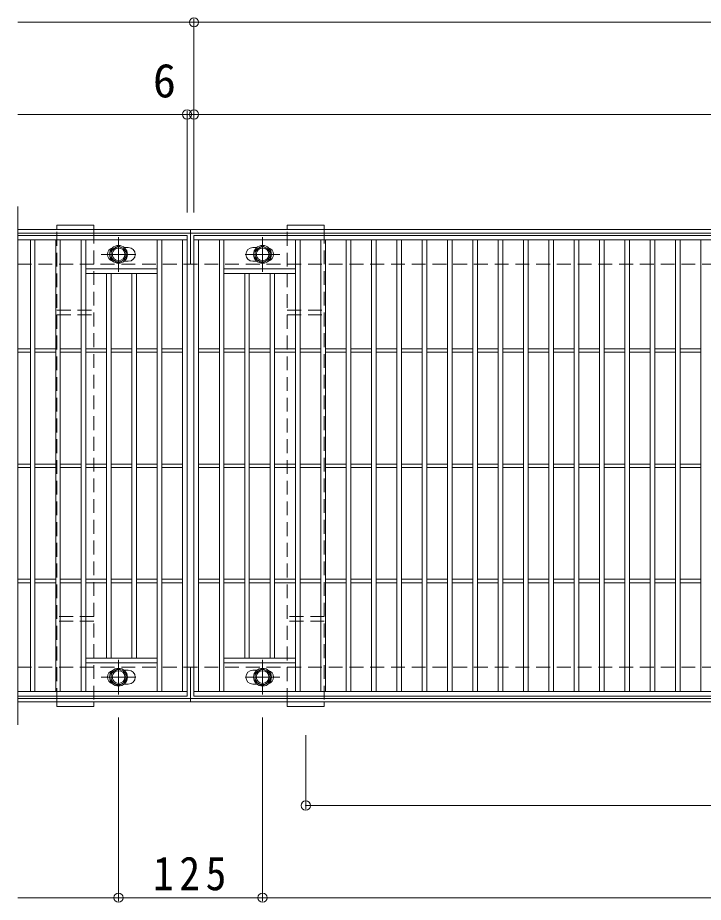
# Model space of a CAD drawing. Units: millimetres on the paper, enlarged 2 times, with parts at other scales. Extents: x -441 to 457, y -392 to 305.
# Drawn here: x -119 to 0, y 145 to 298.6 of the extents above; entities that cross this region are included whole.
import ezdxf
from ezdxf.enums import TextEntityAlignment as Align

# ---------------------------------------------------------------- set-up
doc = ezdxf.new("R2010")
doc.units = ezdxf.units.MM
doc.header["$LTSCALE"] = 2
doc.header["$PDMODE"] = 32
doc.header["$PDSIZE"] = 1.6
doc.linetypes.add('CHAIN1', pattern=[8, 5, -1, 1, -1])
doc.linetypes.add('DASHED1', pattern=[1.8, 1.2, -0.6])
for name, color, linetype, lineweight in [('C-1_躯体', 2, 'Continuous', 9), ('C-2_仕上', 3, 'Continuous', 9), ('C-4_文字', 7, 'Continuous', 9), ('C-8_ハッチ', 3, 'DASHED1', 9), ('C-B_衛生陶器', 2, 'Continuous', 9)]:
    doc.layers.add(name, color=color, linetype=linetype, lineweight=lineweight)
doc.styles.add('ＭＳ ゴシック', font='')
doc.styles.get('ＭＳ ゴシック').set_extended_font_data('MS Gothic')

msp = doc.modelspace()

# ---------------------------------------------------------------- linework, layer by layer
at = {"layer": 'C-1_躯体'}
for p, q in [((-119.021, 261.786), (140.979, 261.786)), ((-119.021, 261.186), (140.979, 261.186)), ((-89.021, 255.786), (-89.021, 261.786)), ((-89.021, 179.786), (-89.021, 185.786)), ((-119.021, 180.386), (140.979, 180.386)), ((-119.021, 179.786), (140.979, 179.786))]:
    msp.add_line(p, q, dxfattribs=at)
at = {"layer": 'C-1_躯体', "linetype": 'DASHED1'}
for p, q in [((-119.021, 255.786), (140.979, 255.786)), ((-119.021, 185.786), (140.979, 185.786))]:
    msp.add_line(p, q, dxfattribs=at)
at = {"layer": 'C-2_仕上'}
for p, q in [((-119.021, 265.786), (-119.021, 175.786)), ((-119.021, 260.786), (-89.621, 260.786)), ((-119.021, 259.986), (-89.621, 259.986)), ((-116.821, 181.586), (-116.821, 259.986)), ((-116.021, 181.586), (-116.021, 259.986)), ((-112.421, 181.586), (-112.421, 259.986)), ((-111.621, 181.586), (-111.621, 259.986)), ((-108.021, 181.586), (-108.021, 259.986)), ((-107.221, 181.586), (-107.221, 259.986)), ((-94.821, 181.586), (-94.821, 259.986)), ((-94.021, 181.586), (-94.021, 259.986)), ((-90.421, 259.986), (-90.421, 181.586)), ((-89.621, 180.786), (-89.621, 260.786)), ((-88.421, 260.786), (110.379, 260.786)), ((-88.421, 180.786), (-88.421, 260.786)), ((-88.421, 259.986), (110.379, 259.986)), ((-87.621, 181.586), (-87.621, 259.986)), ((-84.021, 181.586), (-84.021, 259.986)), ((-83.221, 181.586), (-83.221, 259.986)), ((-70.821, 181.586), (-70.821, 259.986)), ((-70.021, 181.586), (-70.021, 259.986)), ((-66.421, 181.586), (-66.421, 259.986)), ((-65.621, 181.586), (-65.621, 259.986)), ((-62.021, 181.586), (-62.021, 259.986)), ((-61.221, 181.586), (-61.221, 259.986)), ((-57.621, 181.586), (-57.621, 259.986)), ((-56.821, 181.586), (-56.821, 259.986)), ((-53.221, 181.586), (-53.221, 259.986)), ((-52.421, 181.586), (-52.421, 259.986)), ((-48.821, 181.586), (-48.821, 259.986)), ((-48.021, 181.586), (-48.021, 259.986)), ((-44.421, 181.586), (-44.421, 259.986)), ((-43.621, 181.586), (-43.621, 259.986)), ((-40.021, 181.586), (-40.021, 259.986)), ((-39.221, 181.586), (-39.221, 259.986)), ((-35.621, 181.586), (-35.621, 259.986)), ((-34.821, 181.586), (-34.821, 259.986)), ((-31.221, 181.586), (-31.221, 259.986)), ((-30.421, 181.586), (-30.421, 259.986)), ((-26.821, 181.586), (-26.821, 259.986)), ((-26.021, 181.586), (-26.021, 259.986)), ((-22.421, 181.586), (-22.421, 259.986)), ((-21.621, 181.586), (-21.621, 259.986)), ((-18.021, 181.586), (-18.021, 259.986)), ((-17.221, 181.586), (-17.221, 259.986)), ((-13.621, 181.586), (-13.621, 259.986)), ((-12.821, 181.586), (-12.821, 259.986)), ((-9.221, 181.586), (-9.221, 259.986)), ((-8.421, 181.586), (-8.421, 259.986)), ((-4.821, 181.586), (-4.821, 259.986)), ((-4.021, 181.586), (-4.021, 259.986)), ((-0.421, 181.586), (-0.421, 259.986)), ((-99.821, 258.686), (-100.54, 258.686)), ((-78.221, 258.686), (-77.502, 258.686)), ((-94.821, 254.986), (-107.221, 254.986)), ((-100.54, 256.286), (-99.821, 256.286)), ((-83.221, 254.986), (-70.821, 254.986)), ((-77.502, 256.286), (-78.221, 256.286)), ((-94.821, 254.186), (-107.221, 254.186)), ((-103.621, 187.386), (-103.621, 254.186)), ((-102.821, 187.386), (-102.821, 254.186)), ((-99.221, 187.386), (-99.221, 254.186)), ((-98.421, 187.386), (-98.421, 254.186)), ((-83.221, 254.186), (-70.821, 254.186)), ((-79.621, 187.386), (-79.621, 254.186)), ((-78.821, 187.386), (-78.821, 254.186)), ((-75.221, 187.386), (-75.221, 254.186)), ((-74.421, 187.386), (-74.421, 254.186)), ((-119.021, 241.086), (-116.821, 241.086)), ((-119.021, 240.486), (-116.821, 240.486)), ((-116.021, 241.086), (-112.421, 241.086)), ((-116.021, 240.486), (-112.421, 240.486)), ((-111.621, 241.086), (-108.021, 241.086)), ((-111.621, 240.486), (-108.021, 240.486)), ((-107.221, 241.086), (-103.621, 241.086)), ((-107.221, 240.486), (-103.621, 240.486)), ((-102.821, 241.086), (-99.221, 241.086)), ((-102.821, 240.486), (-99.221, 240.486)), ((-98.421, 241.086), (-94.821, 241.086)), ((-98.421, 240.486), (-94.821, 240.486)), ((-94.021, 241.086), (-90.421, 241.086)), ((-94.021, 240.486), (-90.421, 240.486)), ((-87.621, 241.086), (-84.021, 241.086)), ((-87.621, 240.486), (-84.021, 240.486)), ((-83.221, 241.086), (-79.621, 241.086)), ((-83.221, 240.486), (-79.621, 240.486)), ((-78.821, 241.086), (-75.221, 241.086)), ((-78.821, 240.486), (-75.221, 240.486)), ((-74.421, 241.086), (-70.821, 241.086)), ((-74.421, 240.486), (-70.821, 240.486)), ((-70.021, 241.086), (-66.421, 241.086)), ((-70.021, 240.486), (-66.421, 240.486)), ((-65.621, 241.086), (-62.021, 241.086)), ((-65.621, 240.486), (-62.021, 240.486)), ((-61.221, 241.086), (-57.621, 241.086)), ((-61.221, 240.486), (-57.621, 240.486)), ((-56.821, 241.086), (-53.221, 241.086)), ((-56.821, 240.486), (-53.221, 240.486)), ((-52.421, 241.086), (-48.821, 241.086)), ((-52.421, 240.486), (-48.821, 240.486)), ((-48.021, 241.086), (-44.421, 241.086)), ((-48.021, 240.486), (-44.421, 240.486)), ((-43.621, 241.086), (-40.021, 241.086)), ((-43.621, 240.486), (-40.021, 240.486)), ((-39.221, 241.086), (-35.621, 241.086)), ((-39.221, 240.486), (-35.621, 240.486)), ((-34.821, 241.086), (-31.221, 241.086)), ((-34.821, 240.486), (-31.221, 240.486)), ((-30.421, 241.086), (-26.821, 241.086)), ((-30.421, 240.486), (-26.821, 240.486)), ((-26.021, 241.086), (-22.421, 241.086)), ((-26.021, 240.486), (-22.421, 240.486)), ((-21.621, 241.086), (-18.021, 241.086)), ((-21.621, 240.486), (-18.021, 240.486)), ((-17.221, 241.086), (-13.621, 241.086)), ((-17.221, 240.486), (-13.621, 240.486)), ((-12.821, 241.086), (-9.221, 241.086)), ((-12.821, 240.486), (-9.221, 240.486)), ((-8.421, 241.086), (-4.821, 241.086)), ((-8.421, 240.486), (-4.821, 240.486)), ((-4.021, 241.086), (-0.421, 241.086)), ((-4.021, 240.486), (-0.421, 240.486)), ((-119.021, 221.086), (-116.821, 221.086)), ((-119.021, 220.486), (-116.821, 220.486)), ((-116.021, 221.086), (-112.421, 221.086)), ((-116.021, 220.486), (-112.421, 220.486)), ((-111.621, 221.086), (-108.021, 221.086)), ((-111.621, 220.486), (-108.021, 220.486)), ((-107.221, 221.086), (-103.621, 221.086)), ((-107.221, 220.486), (-103.621, 220.486)), ((-102.821, 221.086), (-99.221, 221.086)), ((-102.821, 220.486), (-99.221, 220.486)), ((-98.421, 221.086), (-94.821, 221.086)), ((-98.421, 220.486), (-94.821, 220.486)), ((-94.021, 221.086), (-90.421, 221.086)), ((-94.021, 220.486), (-90.421, 220.486)), ((-87.621, 221.086), (-84.021, 221.086)), ((-87.621, 220.486), (-84.021, 220.486)), ((-83.221, 221.086), (-79.621, 221.086)), ((-83.221, 220.486), (-79.621, 220.486)), ((-78.821, 221.086), (-75.221, 221.086)), ((-78.821, 220.486), (-75.221, 220.486)), ((-74.421, 221.086), (-70.821, 221.086)), ((-74.421, 220.486), (-70.821, 220.486)), ((-70.021, 221.086), (-66.421, 221.086)), ((-70.021, 220.486), (-66.421, 220.486)), ((-65.621, 221.086), (-62.021, 221.086)), ((-65.621, 220.486), (-62.021, 220.486)), ((-61.221, 221.086), (-57.621, 221.086)), ((-61.221, 220.486), (-57.621, 220.486)), ((-56.821, 221.086), (-53.221, 221.086)), ((-56.821, 220.486), (-53.221, 220.486)), ((-52.421, 221.086), (-48.821, 221.086)), ((-52.421, 220.486), (-48.821, 220.486)), ((-48.021, 221.086), (-44.421, 221.086)), ((-48.021, 220.486), (-44.421, 220.486)), ((-43.621, 221.086), (-40.021, 221.086)), ((-43.621, 220.486), (-40.021, 220.486)), ((-39.221, 221.086), (-35.621, 221.086)), ((-39.221, 220.486), (-35.621, 220.486)), ((-34.821, 221.086), (-31.221, 221.086)), ((-34.821, 220.486), (-31.221, 220.486)), ((-30.421, 221.086), (-26.821, 221.086)), ((-30.421, 220.486), (-26.821, 220.486)), ((-26.021, 221.086), (-22.421, 221.086)), ((-26.021, 220.486), (-22.421, 220.486)), ((-21.621, 221.086), (-18.021, 221.086)), ((-21.621, 220.486), (-18.021, 220.486)), ((-17.221, 221.086), (-13.621, 221.086)), ((-17.221, 220.486), (-13.621, 220.486)), ((-12.821, 221.086), (-9.221, 221.086)), ((-12.821, 220.486), (-9.221, 220.486)), ((-8.421, 221.086), (-4.821, 221.086)), ((-8.421, 220.486), (-4.821, 220.486)), ((-4.021, 221.086), (-0.421, 221.086)), ((-4.021, 220.486), (-0.421, 220.486)), ((-119.021, 201.086), (-116.821, 201.086)), ((-119.021, 200.486), (-116.821, 200.486)), ((-116.021, 201.086), (-112.421, 201.086)), ((-116.021, 200.486), (-112.421, 200.486)), ((-111.621, 201.086), (-108.021, 201.086)), ((-111.621, 200.486), (-108.021, 200.486)), ((-107.221, 201.086), (-103.621, 201.086)), ((-107.221, 200.486), (-103.621, 200.486)), ((-102.821, 201.086), (-99.221, 201.086)), ((-102.821, 200.486), (-99.221, 200.486)), ((-98.421, 201.086), (-94.821, 201.086)), ((-98.421, 200.486), (-94.821, 200.486)), ((-94.021, 201.086), (-90.421, 201.086)), ((-94.021, 200.486), (-90.421, 200.486)), ((-87.621, 201.086), (-84.021, 201.086)), ((-87.621, 200.486), (-84.021, 200.486)), ((-83.221, 201.086), (-79.621, 201.086)), ((-83.221, 200.486), (-79.621, 200.486)), ((-78.821, 201.086), (-75.221, 201.086)), ((-78.821, 200.486), (-75.221, 200.486)), ((-74.421, 201.086), (-70.821, 201.086)), ((-74.421, 200.486), (-70.821, 200.486)), ((-70.021, 201.086), (-66.421, 201.086)), ((-70.021, 200.486), (-66.421, 200.486)), ((-65.621, 201.086), (-62.021, 201.086)), ((-65.621, 200.486), (-62.021, 200.486)), ((-61.221, 201.086), (-57.621, 201.086)), ((-61.221, 200.486), (-57.621, 200.486)), ((-56.821, 201.086), (-53.221, 201.086)), ((-56.821, 200.486), (-53.221, 200.486)), ((-52.421, 201.086), (-48.821, 201.086)), ((-52.421, 200.486), (-48.821, 200.486)), ((-48.021, 201.086), (-44.421, 201.086)), ((-48.021, 200.486), (-44.421, 200.486)), ((-43.621, 201.086), (-40.021, 201.086)), ((-43.621, 200.486), (-40.021, 200.486)), ((-39.221, 201.086), (-35.621, 201.086)), ((-39.221, 200.486), (-35.621, 200.486)), ((-34.821, 201.086), (-31.221, 201.086)), ((-34.821, 200.486), (-31.221, 200.486)), ((-30.421, 201.086), (-26.821, 201.086)), ((-30.421, 200.486), (-26.821, 200.486)), ((-26.021, 201.086), (-22.421, 201.086)), ((-26.021, 200.486), (-22.421, 200.486)), ((-21.621, 201.086), (-18.021, 201.086)), ((-21.621, 200.486), (-18.021, 200.486)), ((-17.221, 201.086), (-13.621, 201.086)), ((-17.221, 200.486), (-13.621, 200.486)), ((-12.821, 201.086), (-9.221, 201.086)), ((-12.821, 200.486), (-9.221, 200.486)), ((-8.421, 201.086), (-4.821, 201.086)), ((-8.421, 200.486), (-4.821, 200.486)), ((-4.021, 201.086), (-0.421, 201.086)), ((-4.021, 200.486), (-0.421, 200.486)), ((-94.821, 187.386), (-107.221, 187.386)), ((-94.821, 186.586), (-107.221, 186.586)), ((-83.221, 187.386), (-70.821, 187.386)), ((-83.221, 186.586), (-70.821, 186.586)), ((-99.821, 185.286), (-100.54, 185.286)), ((-78.221, 185.286), (-77.502, 185.286)), ((-100.54, 182.886), (-99.821, 182.886)), ((-77.502, 182.886), (-78.221, 182.886)), ((-89.621, 181.586), (-119.021, 181.586)), ((110.379, 181.586), (-88.421, 181.586)), ((-89.621, 180.786), (-119.021, 180.786)), ((110.379, 180.786), (-88.421, 180.786))]:
    msp.add_line(p, q, dxfattribs=at)
for centre, start, end in [((-102.221, 257.486), 106.33482, 180), ((-99.821, 257.486), 0, 90), ((-78.221, 257.486), 90, 180), ((-75.821, 257.486), 0, 73.66518), ((-102.221, 257.486), 180, 253.66518), ((-99.821, 257.486), 270, 0), ((-78.221, 257.486), 180, 270), ((-75.821, 257.486), 286.33482, 0), ((-102.221, 184.086), 106.33482, 180), ((-99.821, 184.086), 0, 90), ((-78.221, 184.086), 90, 180), ((-75.821, 184.086), 0, 73.66518), ((-102.221, 184.086), 180, 253.66518), ((-99.821, 184.086), 270, 0), ((-78.221, 184.086), 180, 270), ((-75.821, 184.086), 286.33482, 0)]:
    msp.add_arc(centre, 1.2, start, end, dxfattribs=at)
at = {"layer": 'C-4_文字'}
for p, q in [((-88.421, 298.386), (-88.421, 264.786)), ((-119.021, 297.786), (-88.421, 297.786)), ((-88.421, 297.786), (111.579, 297.786)), ((-119.021, 281.786), (-89.621, 281.786)), ((-89.621, 282.386), (-89.621, 264.786)), ((-89.621, 281.786), (-88.421, 281.786)), ((-88.421, 281.786), (110.379, 281.786)), ((-101.521, 145.186), (-101.521, 177.086)), ((-76.521, 145.186), (-76.521, 177.086)), ((-69.021, 161.186), (-69.021, 173.986)), ((-69.021, 161.786), (110.979, 161.786)), ((-101.521, 145.786), (-119.021, 145.786)), ((-101.521, 145.786), (-76.521, 145.786)), ((-76.521, 145.786), (98.479, 145.786))]:
    msp.add_line(p, q, dxfattribs=at)
for p in [(-88.421, 297.786), (-89.621, 281.786), (-88.421, 281.786), (-69.021, 161.786), (-101.521, 145.786), (-76.521, 145.786)]:
    msp.add_point(p, dxfattribs=at)
at = {"layer": 'C-8_ハッチ', "linetype": 'Continuous'}
for p, q in [((-112.221, 262.586), (-105.821, 262.586)), ((-112.221, 261.786), (-112.221, 262.586)), ((-105.821, 262.586), (-105.821, 261.786)), ((-72.221, 262.586), (-65.821, 262.586)), ((-72.221, 261.786), (-72.221, 262.586)), ((-65.821, 262.586), (-65.821, 261.786)), ((-112.221, 178.986), (-112.221, 179.786)), ((-72.221, 178.986), (-72.221, 179.786))]:
    msp.add_line(p, q, dxfattribs=at)
at = {"layer": 'C-8_ハッチ'}
for p, q in [((-112.221, 261.786), (-105.821, 261.786)), ((-112.221, 179.786), (-112.221, 261.786)), ((-105.821, 261.786), (-105.821, 179.786)), ((-72.221, 261.786), (-65.821, 261.786)), ((-72.221, 179.786), (-72.221, 261.786)), ((-65.821, 261.786), (-65.821, 179.786)), ((-112.221, 247.786), (-105.821, 247.786)), ((-72.221, 247.786), (-65.821, 247.786)), ((-112.221, 246.986), (-105.821, 246.986)), ((-72.221, 246.986), (-65.821, 246.986)), ((-105.821, 194.586), (-112.221, 194.586)), ((-105.821, 193.786), (-112.221, 193.786)), ((-65.821, 194.586), (-72.221, 194.586)), ((-65.821, 193.786), (-72.221, 193.786)), ((-105.821, 179.786), (-112.221, 179.786)), ((-65.821, 179.786), (-72.221, 179.786))]:
    msp.add_line(p, q, dxfattribs=at)
at = {"layer": 'C-8_ハッチ', "linetype": 'Continuous'}
for points in [[(-105.821, 179.786), (-105.821, 178.986), (-112.221, 178.986)], [(-65.821, 179.786), (-65.821, 178.986), (-72.221, 178.986)]]:
    msp.add_lwpolyline(points, dxfattribs=at)
at = {"layer": 'C-B_衛生陶器', "color": 7, "linetype": 'CHAIN1'}
for p, q in [((-101.521, 254.486), (-101.521, 260.486)), ((-76.521, 254.486), (-76.521, 260.486)), ((-98.521, 257.486), (-104.521, 257.486)), ((-79.521, 257.486), (-73.521, 257.486)), ((-101.521, 181.086), (-101.521, 187.086)), ((-76.521, 181.086), (-76.521, 187.086)), ((-98.521, 184.086), (-104.521, 184.086)), ((-79.521, 184.086), (-73.521, 184.086))]:
    msp.add_line(p, q, dxfattribs=at)
at = {"layer": 'C-B_衛生陶器'}
for points in [[(-100.222, 256.736), (-101.521, 255.986), (-102.82, 256.736), (-102.82, 258.236), (-101.521, 258.986), (-100.222, 258.236)], [(-77.82, 256.736), (-76.521, 255.986), (-75.222, 256.736), (-75.222, 258.236), (-76.521, 258.986), (-77.82, 258.236)], [(-100.222, 183.336), (-101.521, 182.586), (-102.82, 183.336), (-102.82, 184.836), (-101.521, 185.586), (-100.222, 184.836)], [(-77.82, 183.336), (-76.521, 182.586), (-75.222, 183.336), (-75.222, 184.836), (-76.521, 185.586), (-77.82, 184.836)]]:
    msp.add_lwpolyline(points, close=True, dxfattribs=at)
for centre, radius in [((-101.521, 257.486), 1.55), ((-101.521, 257.486), 1.3), ((-101.521, 257.486), 1.1), ((-76.521, 257.486), 1.55), ((-76.521, 257.486), 1.3), ((-76.521, 257.486), 1.1), ((-101.521, 184.086), 1.55), ((-101.521, 184.086), 1.3), ((-101.521, 184.086), 1.1), ((-76.521, 184.086), 1.55), ((-76.521, 184.086), 1.3), ((-76.521, 184.086), 1.1)]:
    msp.add_circle(centre, radius, dxfattribs=at)

# ---------------------------------------------------------------- texts
at = {"layer": 'C-4_文字', "color": 2, "style": 'ＭＳ ゴシック'}
msp.add_text('6', height=5.865, dxfattribs=at).set_placement((-95.55, 282.986), align=Align.BOTTOM_LEFT)
at = {"layer": 'C-4_文字', "color": 2, "insert": (-95.521, 146.986), "char_height": 5.865, "attachment_point": 7, "style": 'ＭＳ ゴシック'}
msp.add_mtext('\\T1.27;\\W0.9;125', dxfattribs=at)

doc.saveas('drawing.dxf')
